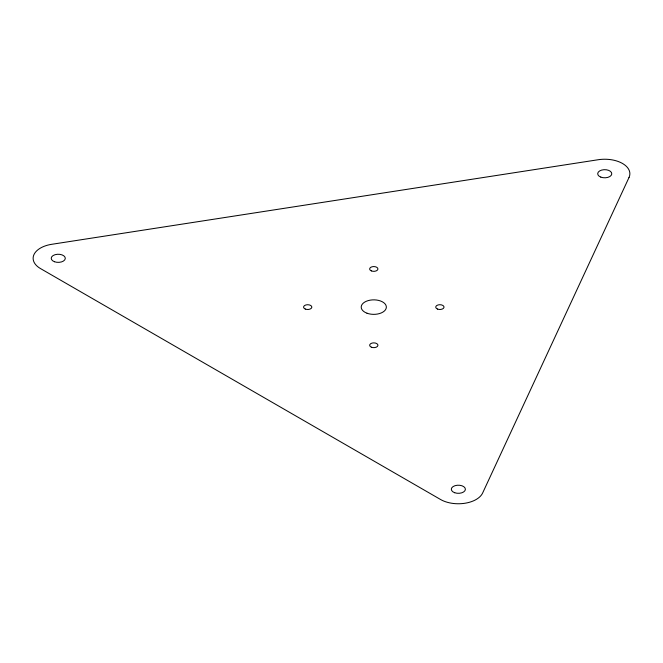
<?xml version="1.0" encoding="UTF-8"?>
<svg xmlns="http://www.w3.org/2000/svg" width="663" height="663" viewBox="0 0 663 663"><rect width="100%" height="100%" fill="white"/><g stroke="black" fill="none" stroke-linecap="round" stroke-linejoin="round"><path stroke-width="0.99" d="M629.013 177.493L482.631 493.015A25.128 14.503 0 0 1 440.597 499.521L40.451 268.54A25.128 14.503 0 0 1 51.755 244.299L598.299 159.717A25.128 14.503 0 0 1 629.013 177.493M366.995 313.209A12.564 7.252 0 0 0 386.338 307.45A12.564 7.252 0 0 0 368.031 300.654A12.564 7.252 0 0 0 366.995 313.209M54.457 261.728A7.036 4.061 0 0 0 65.289 258.504A7.036 4.061 0 0 0 55.037 254.7A7.036 4.061 0 0 0 54.457 261.728M600.794 177.104A7.036 4.061 0 0 0 611.758 174.029A7.036 4.061 0 0 0 601.664 170.084A7.036 4.061 0 0 0 600.794 177.104M454.702 492.733A7.036 4.061 0 0 0 465.393 489.36A7.036 4.061 0 0 0 454.984 485.697A7.036 4.061 0 0 0 454.702 492.733M371.388 347.205A4.144 2.395 0 0 0 377.918 345.489A4.144 2.395 0 0 0 372.076 343.078A4.144 2.395 0 0 0 371.388 347.205M305.295 309.057A4.144 2.395 0 0 0 311.825 307.334A4.144 2.395 0 0 0 305.983 304.93A4.144 2.395 0 0 0 305.295 309.057M371.371 270.902A4.144 2.395 0 0 0 377.91 269.178A4.144 2.395 0 0 0 372.059 266.775A4.144 2.395 0 0 0 371.371 270.902M437.464 309.049A4.144 2.395 0 0 0 444.003 307.334A4.144 2.395 0 0 0 438.152 304.922A4.144 2.395 0 0 0 437.464 309.049"/></g></svg>
